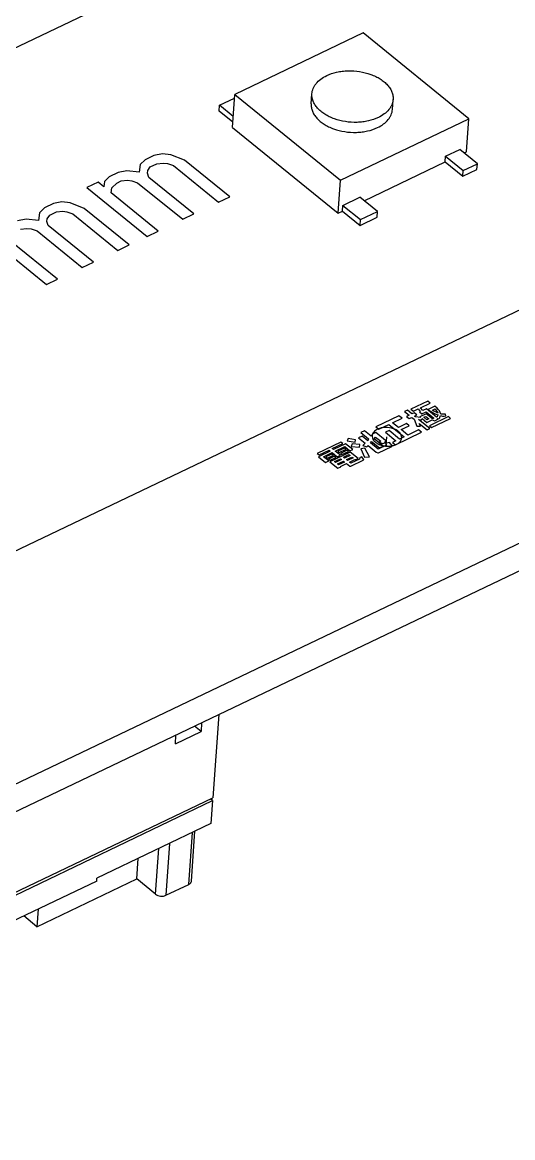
# Model space of a CAD drawing. Header units: millimetres. Extents: x 0 to 297, y 0 to 210.
# Drawn here: x 26.67 to 35.94, y 12.86 to 33.95 of the extents above; entities that cross this region are included whole.
import ezdxf

# ---------------------------------------------------------------- set-up
doc = ezdxf.new("R2010")
doc.units = ezdxf.units.MM
doc.header["$LTSCALE"] = 16.335
doc.layers.get('0').update_dxf_attribs({"linetype": 'CONTINUOUS'})

msp = doc.modelspace()

# ---------------------------------------------------------------- linework, layer by layer
at = {"color": 7, "linetype": 'Continuous'}
for p, q in [((66.239, 38.538), (20.916, 16.854)), ((66.2, 37.996), (20.878, 16.313)), ((33.113, 33.75), (30.685, 32.588)), ((35.112, 32.127), (33.113, 33.75)), ((30.396, 32.383), (30.68, 32.518)), ((30.64, 31.965), (30.685, 32.588)), ((30.685, 32.588), (32.684, 30.966)), ((32.13, 32.412), (32.144, 32.602)), ((33.666, 32.303), (33.68, 32.493)), ((30.388, 32.274), (30.396, 32.383)), ((30.647, 32.064), (30.388, 32.274)), ((30.655, 32.172), (30.396, 32.383)), ((32.684, 30.966), (35.112, 32.127)), ((35.068, 31.504), (35.112, 32.127)), ((30.64, 31.965), (32.64, 30.343)), ((34.671, 31.419), (34.94, 31.548)), ((35.274, 31.278), (34.94, 31.548)), ((35.022, 31.482), (35.068, 31.504)), ((33.133, 30.579), (34.663, 31.311)), ((34.663, 31.311), (34.671, 31.419)), ((34.663, 31.311), (34.996, 31.04)), ((34.671, 31.419), (35.004, 31.149)), ((35.004, 31.149), (35.274, 31.278)), ((35.266, 31.17), (35.274, 31.278)), ((34.996, 31.04), (35.266, 31.17)), ((34.996, 31.04), (35.004, 31.149)), ((32.64, 30.343), (32.684, 30.966)), ((32.728, 30.49), (33.052, 30.645)), ((33.385, 30.374), (33.052, 30.645)), ((32.64, 30.343), (32.721, 30.382)), ((32.721, 30.382), (32.728, 30.49)), ((32.721, 30.382), (33.054, 30.111)), ((32.728, 30.49), (33.061, 30.22)), ((33.061, 30.22), (33.385, 30.374)), ((33.378, 30.266), (33.385, 30.374)), ((33.054, 30.111), (33.378, 30.266)), ((33.054, 30.111), (33.061, 30.22)), ((30.058, 20.705), (30.047, 20.541)), ((30.382, 20.86), (30.27, 19.288)), ((29.561, 20.309), (30.047, 20.541)), ((29.561, 20.309), (29.573, 20.473)), ((30.047, 20.541), (29.924, 20.641)), ((17.964, 13.348), (30.266, 19.234)), ((17.968, 13.402), (30.27, 19.288)), ((30.266, 19.234), (30.226, 19.267)), ((30.266, 19.234), (30.235, 18.8)), ((30.235, 18.8), (28.077, 17.768)), ((29.814, 17.651), (29.884, 18.632)), ((29.865, 17.713), (29.932, 18.655)), ((29.452, 18.426), (29.382, 17.444)), ((28.83, 17.753), (28.858, 18.141)), ((29.186, 17.465), (29.247, 18.328)), ((26.942, 16.849), (28.83, 17.753)), ((28.073, 17.714), (28.077, 17.768)), ((29.186, 17.465), (28.83, 17.753)), ((28.073, 17.714), (17.93, 12.861)), ((29.382, 17.444), (29.814, 17.651)), ((26.966, 17.184), (26.942, 16.849)), ((26.942, 16.849), (26.692, 17.053))]:
    msp.add_line(p, q, dxfattribs=at)
at = {"color": 40, "linetype": 'Continuous'}
for p, q in [((33.753, 36.921), (10.12, 25.615)), ((29.156, 31.433), (28.987, 31.352)), ((29.318, 31.464), (29.156, 31.433)), ((29.474, 31.447), (29.318, 31.464)), ((29.736, 31.343), (29.474, 31.447)), ((28.895, 31.262), (28.875, 31.115)), ((28.987, 31.352), (28.895, 31.262)), ((29.038, 31.147), (29.087, 31.216)), ((29.087, 31.216), (29.213, 31.277)), ((29.213, 31.277), (29.333, 31.288)), ((29.333, 31.288), (29.411, 31.28)), ((29.411, 31.28), (29.525, 31.242)), ((29.525, 31.242), (30.378, 30.55)), ((30.589, 30.651), (29.736, 31.343)), ((28.31, 31.028), (28.219, 30.939)), ((28.479, 31.109), (28.31, 31.028)), ((28.642, 31.141), (28.479, 31.109)), ((28.875, 31.115), (28.642, 31.141)), ((29.031, 31.098), (29.038, 31.147)), ((29.06, 31.02), (29.031, 31.098)), ((29.913, 30.328), (29.06, 31.02)), ((17.495, 19.63), (41.128, 30.937)), ((28.099, 30.927), (27.888, 30.826)), ((27.888, 30.826), (29.025, 29.903)), ((28.206, 30.84), (28.099, 30.927)), ((28.219, 30.939), (28.206, 30.84)), ((28.348, 30.725), (28.361, 30.823)), ((28.361, 30.823), (28.453, 30.913)), ((28.453, 30.913), (28.537, 30.953)), ((28.537, 30.953), (28.657, 30.965)), ((28.657, 30.965), (28.735, 30.956)), ((28.735, 30.956), (28.848, 30.919)), ((28.848, 30.919), (29.701, 30.227)), ((29.236, 30.004), (28.348, 30.725)), ((30.378, 30.55), (30.589, 30.651)), ((27.085, 30.442), (26.993, 30.352)), ((27.254, 30.523), (27.085, 30.442)), ((27.416, 30.554), (27.254, 30.523)), ((27.311, 30.367), (27.431, 30.378)), ((27.572, 30.537), (27.416, 30.554)), ((27.431, 30.378), (27.509, 30.37)), ((27.834, 30.433), (27.572, 30.537)), ((28.687, 29.741), (27.834, 30.433)), ((26.74, 30.231), (26.578, 30.199)), ((26.973, 30.205), (26.74, 30.231)), ((26.993, 30.352), (26.973, 30.205)), ((27.129, 30.188), (27.136, 30.237)), ((27.158, 30.11), (27.129, 30.188)), ((27.136, 30.237), (27.185, 30.306)), ((27.185, 30.306), (27.311, 30.367)), ((27.509, 30.37), (27.623, 30.332)), ((27.623, 30.332), (28.476, 29.64)), ((29.701, 30.227), (29.913, 30.328)), ((26.635, 30.043), (26.755, 30.055)), ((26.755, 30.055), (26.833, 30.046)), ((26.833, 30.046), (26.946, 30.009)), ((26.946, 30.009), (27.799, 29.317)), ((28.011, 29.418), (27.158, 30.11)), ((29.025, 29.903), (29.236, 30.004)), ((25.986, 29.916), (27.123, 28.993)), ((27.335, 29.094), (26.446, 29.815)), ((28.476, 29.64), (28.687, 29.741)), ((27.799, 29.317), (28.011, 29.418)), ((27.123, 28.993), (27.335, 29.094)), ((34.334, 26.79), (34.017, 26.639)), ((34.383, 26.75), (34.334, 26.79)), ((33.95, 26.616), (33.898, 26.591)), ((33.898, 26.591), (33.983, 26.522)), ((34.035, 26.547), (33.95, 26.616)), ((34.017, 26.639), (34.066, 26.599)), ((34.066, 26.599), (34.152, 26.64)), ((34.152, 26.64), (34.193, 26.595)), ((34.193, 26.595), (34.176, 26.587)), ((34.176, 26.587), (34.225, 26.547)), ((34.195, 26.66), (34.383, 26.75)), ((34.243, 26.61), (34.195, 26.66)), ((34.225, 26.547), (34.302, 26.584)), ((34.311, 26.643), (34.243, 26.61)), ((34.302, 26.584), (34.45, 26.464)), ((34.501, 26.488), (34.311, 26.643)), ((34.469, 26.691), (34.341, 26.63)), ((34.341, 26.63), (34.383, 26.596)), ((34.383, 26.596), (34.392, 26.6)), ((34.392, 26.6), (34.45, 26.564)), ((34.426, 26.616), (34.477, 26.641)), ((34.447, 26.599), (34.426, 26.616)), ((34.499, 26.578), (34.447, 26.599)), ((34.512, 26.657), (34.469, 26.691)), ((34.477, 26.641), (34.497, 26.614)), ((34.497, 26.614), (34.524, 26.581)), ((34.521, 26.561), (34.499, 26.578)), ((34.538, 26.624), (34.512, 26.657)), ((34.524, 26.581), (34.521, 26.561)), ((34.559, 26.607), (34.538, 26.624)), ((34.582, 26.545), (34.559, 26.607)), ((33.791, 26.512), (33.354, 26.304)), ((33.668, 26.381), (33.848, 26.467)), ((33.781, 26.289), (33.668, 26.381)), ((33.848, 26.467), (33.791, 26.512)), ((33.983, 26.522), (33.932, 26.498)), ((33.932, 26.498), (33.981, 26.458)), ((33.981, 26.458), (34.032, 26.482)), ((34.032, 26.482), (34.075, 26.448)), ((34.077, 26.568), (34.035, 26.547)), ((34.075, 26.448), (34.126, 26.318)), ((34.127, 26.527), (34.077, 26.568)), ((34.084, 26.507), (34.127, 26.527)), ((34.105, 26.49), (34.084, 26.507)), ((34.199, 26.48), (34.105, 26.49)), ((34.161, 26.444), (34.215, 26.433)), ((34.373, 26.272), (34.161, 26.444)), ((34.174, 26.368), (34.322, 26.248)), ((34.197, 26.316), (34.174, 26.368)), ((34.305, 26.549), (34.185, 26.492)), ((34.185, 26.492), (34.199, 26.48)), ((34.215, 26.433), (34.227, 26.457)), ((34.227, 26.457), (34.319, 26.383)), ((34.263, 26.483), (34.297, 26.5)), ((34.319, 26.438), (34.263, 26.483)), ((34.297, 26.5), (34.353, 26.454)), ((34.424, 26.452), (34.305, 26.549)), ((34.353, 26.454), (34.319, 26.438)), ((34.319, 26.383), (34.421, 26.432)), ((34.725, 26.495), (34.365, 26.323)), ((34.407, 26.289), (34.767, 26.461)), ((34.421, 26.432), (34.467, 26.417)), ((34.45, 26.464), (34.424, 26.452)), ((34.45, 26.564), (34.486, 26.545)), ((34.467, 26.417), (34.527, 26.446)), ((34.486, 26.545), (34.532, 26.53)), ((34.51, 26.493), (34.501, 26.488)), ((34.522, 26.516), (34.51, 26.493)), ((34.521, 26.461), (34.544, 26.454)), ((34.527, 26.446), (34.521, 26.461)), ((34.532, 26.53), (34.522, 26.516)), ((34.544, 26.454), (34.562, 26.472)), ((34.562, 26.472), (34.567, 26.502)), ((34.567, 26.502), (34.577, 26.516)), ((34.577, 26.516), (34.615, 26.507)), ((34.628, 26.54), (34.582, 26.545)), ((34.615, 26.507), (34.647, 26.503)), ((34.668, 26.541), (34.628, 26.54)), ((34.647, 26.503), (34.679, 26.51)), ((34.679, 26.51), (34.668, 26.541)), ((34.767, 26.461), (34.725, 26.495)), ((33.136, 26.226), (33.068, 26.194)), ((33.068, 26.194), (33.216, 26.073)), ((33.263, 26.123), (33.136, 26.226)), ((33.292, 26.155), (33.263, 26.123)), ((33.353, 26.194), (33.285, 26.161)), ((33.285, 26.161), (33.292, 26.155)), ((33.537, 26.045), (33.353, 26.194)), ((33.354, 26.304), (33.411, 26.258)), ((33.411, 26.258), (33.599, 26.348)), ((33.605, 26.233), (33.537, 26.2)), ((33.537, 26.2), (33.734, 26.04)), ((33.599, 26.348), (33.888, 26.113)), ((33.803, 26.072), (33.605, 26.233)), ((33.722, 25.961), (34.219, 26.199)), ((33.935, 26.363), (33.781, 26.289)), ((33.83, 26.249), (33.984, 26.323)), ((33.957, 26.146), (33.83, 26.249)), ((33.984, 26.323), (33.935, 26.363)), ((34.162, 26.244), (33.957, 26.146)), ((34.126, 26.318), (34.197, 26.316)), ((34.219, 26.199), (34.162, 26.244)), ((34.322, 26.248), (34.373, 26.272)), ((34.365, 26.323), (34.407, 26.289)), ((32.691, 26.013), (32.246, 25.8)), ((32.529, 25.891), (32.726, 25.985)), ((32.782, 25.984), (32.55, 25.873)), ((32.726, 25.985), (32.691, 26.013)), ((32.916, 25.875), (32.782, 25.984)), ((32.828, 26.079), (32.813, 26.036)), ((32.813, 26.036), (32.961, 26.015)), ((32.967, 26.054), (32.828, 26.079)), ((32.908, 25.981), (32.885, 25.933)), ((33.049, 25.966), (32.908, 25.981)), ((32.961, 26.015), (32.967, 26.054)), ((33.097, 26.126), (33.028, 26.093)), ((33.028, 26.093), (33.148, 25.996)), ((33.041, 25.917), (33.049, 25.966)), ((33.203, 26.04), (33.097, 26.126)), ((33.148, 25.996), (33.11, 25.95)), ((33.11, 25.95), (33.185, 25.922)), ((33.185, 25.922), (33.205, 25.95)), ((33.216, 26.073), (33.203, 26.04)), ((33.205, 25.95), (33.36, 25.824)), ((33.252, 26), (33.272, 26.028)), ((33.4, 25.88), (33.252, 26)), ((33.272, 26.028), (33.42, 25.908)), ((33.32, 26.078), (33.348, 26.11)), ((33.489, 25.94), (33.32, 26.078)), ((33.348, 26.11), (33.447, 26.029)), ((33.554, 25.953), (33.4, 25.88)), ((33.447, 26.029), (33.413, 26.013)), ((33.413, 26.013), (33.488, 25.985)), ((33.488, 25.985), (33.522, 26.002)), ((33.522, 26.002), (33.542, 26.03)), ((33.61, 26.008), (33.536, 25.99)), ((33.536, 25.99), (33.549, 25.969)), ((33.542, 26.03), (33.537, 26.045)), ((33.549, 25.969), (33.554, 25.953)), ((33.55, 25.939), (33.563, 26.114)), ((33.637, 25.975), (33.61, 26.008)), ((33.651, 25.963), (33.637, 25.975)), ((33.664, 25.942), (33.651, 25.963)), ((33.734, 26.04), (33.666, 26.007)), ((33.666, 26.007), (33.722, 25.961)), ((33.888, 26.113), (33.803, 26.072)), ((32.246, 25.8), (32.281, 25.772)), ((32.49, 25.845), (32.268, 25.738)), ((32.268, 25.738), (32.402, 25.629)), ((32.281, 25.772), (32.469, 25.862)), ((32.363, 25.738), (32.526, 25.816)), ((32.462, 25.658), (32.363, 25.738)), ((32.521, 25.787), (32.41, 25.733)), ((32.41, 25.733), (32.438, 25.71)), ((32.438, 25.71), (32.549, 25.764)), ((32.57, 25.747), (32.459, 25.693)), ((32.469, 25.862), (32.49, 25.845)), ((32.868, 25.825), (32.483, 25.641)), ((32.549, 25.764), (32.521, 25.787)), ((32.526, 25.816), (32.624, 25.736)), ((32.55, 25.873), (32.529, 25.891)), ((32.599, 25.724), (32.57, 25.747)), ((32.586, 25.845), (32.765, 25.931)), ((32.684, 25.765), (32.586, 25.845)), ((32.624, 25.736), (32.684, 25.765)), ((32.761, 25.901), (32.632, 25.84)), ((32.632, 25.84), (32.661, 25.817)), ((32.661, 25.817), (32.789, 25.878)), ((32.81, 25.861), (32.682, 25.8)), ((32.682, 25.8), (32.71, 25.777)), ((32.71, 25.777), (32.839, 25.838)), ((32.742, 25.729), (32.845, 25.778)), ((32.789, 25.878), (32.761, 25.901)), ((32.866, 25.761), (32.763, 25.711)), ((32.765, 25.931), (32.864, 25.851)), ((32.799, 25.683), (32.901, 25.732)), ((32.839, 25.838), (32.81, 25.861)), ((32.845, 25.778), (32.866, 25.761)), ((32.864, 25.851), (32.916, 25.875)), ((33.016, 25.705), (32.868, 25.825)), ((32.885, 25.933), (33.041, 25.917)), ((32.901, 25.732), (32.923, 25.715)), ((33.085, 25.738), (33.042, 25.717)), ((33.142, 25.902), (33.068, 25.884)), ((33.068, 25.884), (33.139, 25.727)), ((33.117, 25.69), (33.085, 25.738)), ((33.139, 25.727), (33.235, 25.737)), ((33.235, 25.737), (33.142, 25.902)), ((33.36, 25.824), (33.39, 25.811)), ((33.39, 25.811), (33.405, 25.809)), ((33.405, 25.809), (33.654, 25.928)), ((33.42, 25.908), (33.489, 25.94)), ((33.654, 25.928), (33.664, 25.942)), ((32.402, 25.629), (32.462, 25.658)), ((32.459, 25.693), (32.487, 25.67)), ((32.483, 25.641), (32.631, 25.521)), ((32.487, 25.67), (32.599, 25.724)), ((32.571, 25.647), (32.682, 25.7)), ((32.592, 25.63), (32.571, 25.647)), ((32.703, 25.683), (32.592, 25.63)), ((32.627, 25.601), (32.739, 25.654)), ((32.649, 25.584), (32.627, 25.601)), ((32.631, 25.521), (32.691, 25.549)), ((32.76, 25.637), (32.649, 25.584)), ((32.682, 25.7), (32.703, 25.683)), ((32.684, 25.555), (32.795, 25.608)), ((32.691, 25.549), (32.684, 25.555)), ((32.739, 25.654), (32.76, 25.637)), ((32.763, 25.711), (32.742, 25.729)), ((32.795, 25.608), (32.859, 25.557)), ((32.82, 25.666), (32.799, 25.683)), ((32.923, 25.715), (32.82, 25.666)), ((32.855, 25.637), (32.958, 25.686)), ((32.883, 25.614), (32.855, 25.637)), ((32.859, 25.557), (32.883, 25.559)), ((33.046, 25.692), (32.883, 25.614)), ((32.883, 25.559), (33.114, 25.67)), ((32.958, 25.686), (32.965, 25.681)), ((32.965, 25.681), (33.016, 25.705)), ((33.042, 25.717), (33.048, 25.702)), ((33.048, 25.702), (33.046, 25.692)), ((33.114, 25.67), (33.124, 25.684)), ((33.124, 25.684), (33.117, 25.69))]:
    msp.add_line(p, q, dxfattribs=at)
at = {"color": 7, "linetype": 'Continuous'}
for centre, radius, start, end in [((33.423, 26.134), 0.141, 205.0125, 207.2799), ((33.429, 26.137), 0.148, 207.2816, 209.7007), ((33.436, 26.141), 0.156, 209.7083, 212.8464), ((33.445, 26.147), 0.166, 212.8463, 215.8614), ((33.587, 26.325), 0.388, 278.4029, 281.4424), ((33.59, 26.309), 0.372, 281.4368, 284.6671), ((33.617, 26.228), 0.286, 291.7413, 295.5307), ((33.731, 26.102), 0.111, 351.2942, 355.9152), ((33.581, 26.375), 0.438, 262.1802, 263.8195), ((33.581, 26.377), 0.44, 263.8215, 265.7937)]:
    msp.add_arc(centre, radius, start, end, dxfattribs=at)
for points, knots in [([(32.144, 32.602), (32.145, 32.619), (32.15, 32.653), (32.167, 32.703), (32.191, 32.75), (32.236, 32.812), (32.311, 32.882), (32.384, 32.925), (32.423, 32.944)], [0, 0, 0, 0, 0.110219, 0.222221, 0.337636, 0.457815, 0.715612, 1, 1, 1, 1]), ([(32.423, 32.944), (32.483, 32.973), (32.581, 33.005), (32.717, 33.028), (32.863, 33.039), (33.045, 33.028), (33.221, 32.984), (33.35, 32.93), (33.436, 32.883), (33.512, 32.829), (33.575, 32.768), (33.625, 32.703), (33.66, 32.635), (33.679, 32.564), (33.682, 32.516), (33.68, 32.493)], [0, 0, 0, 0, 0.130044, 0.199345, 0.270471, 0.414611, 0.555537, 0.622799, 0.686965, 0.747559, 0.804344, 0.857375, 0.907068, 0.954223, 1, 1, 1, 1]), ([(33.401, 32.151), (33.341, 32.122), (33.243, 32.09), (33.106, 32.066), (32.961, 32.056), (32.778, 32.067), (32.602, 32.111), (32.474, 32.164), (32.387, 32.212), (32.312, 32.266), (32.249, 32.326), (32.199, 32.391), (32.164, 32.46), (32.144, 32.531), (32.142, 32.579), (32.144, 32.602)], [0, 0, 0, 0, 0.130044, 0.199345, 0.270471, 0.414611, 0.555537, 0.622799, 0.686965, 0.747559, 0.804344, 0.857375, 0.907068, 0.954223, 1, 1, 1, 1]), ([(33.68, 32.493), (33.679, 32.476), (33.673, 32.442), (33.657, 32.392), (33.632, 32.344), (33.588, 32.282), (33.513, 32.212), (33.44, 32.17), (33.401, 32.151)], [0, 0, 0, 0, 0.110219, 0.222221, 0.337636, 0.457815, 0.715612, 1, 1, 1, 1]), ([(32.13, 32.412), (32.129, 32.389), (32.131, 32.341), (32.15, 32.27), (32.185, 32.202), (32.235, 32.137), (32.298, 32.076), (32.374, 32.022), (32.46, 31.975), (32.589, 31.921), (32.765, 31.878), (32.948, 31.866), (33.093, 31.877), (33.229, 31.9), (33.327, 31.932), (33.387, 31.961)], [0, 0, 0, 0, 0.045778, 0.092934, 0.142627, 0.195659, 0.252444, 0.313038, 0.377203, 0.444465, 0.585389, 0.729527, 0.800653, 0.869954, 1, 1, 1, 1]), ([(33.387, 31.961), (33.427, 31.98), (33.499, 32.023), (33.575, 32.093), (33.619, 32.155), (33.644, 32.203), (33.66, 32.252), (33.665, 32.286), (33.666, 32.303)], [0, 0, 0, 0, 0.284385, 0.542181, 0.662361, 0.777776, 0.88978, 1, 1, 1, 1]), ([(33.385, 26.258), (33.358, 26.245), (33.31, 26.213), (33.285, 26.159), (33.284, 26.134)], [0, 0, 0, 0, 0.544507, 1, 1, 1, 1]), ([(33.842, 26.094), (33.843, 26.111), (33.837, 26.148), (33.804, 26.197), (33.753, 26.239), (33.663, 26.281), (33.534, 26.3), (33.43, 26.28), (33.385, 26.258)], [0, 0, 0, 0, 0.09275, 0.195476, 0.313049, 0.444821, 0.729855, 1, 1, 1, 1]), ([(33.284, 26.134), (33.283, 26.129), (33.283, 26.109), (33.289, 26.088), (33.295, 26.074)], [0, 0, 0, 0, 0.244715, 1, 1, 1, 1]), ([(33.31, 26.049), (33.312, 26.046), (33.323, 26.032), (33.336, 26.02), (33.346, 26.011)], [0, 0, 0, 0, 0.239551, 1, 1, 1, 1]), ([(33.346, 26.011), (33.352, 26.006), (33.378, 25.987), (33.407, 25.973), (33.43, 25.964)], [0, 0, 0, 0, 0.236493, 1, 1, 1, 1]), ([(33.43, 25.964), (33.437, 25.961), (33.467, 25.951), (33.498, 25.944), (33.522, 25.941)], [0, 0, 0, 0, 0.244341, 1, 1, 1, 1]), ([(33.774, 25.989), (33.791, 26.001), (33.822, 26.028), (33.838, 26.067), (33.841, 26.085)], [0, 0, 0, 0, 0.531997, 1, 1, 1, 1]), ([(33.549, 25.938), (33.573, 25.936), (33.604, 25.936), (33.636, 25.94), (33.643, 25.941)], [0, 0, 0, 0, 0.753326, 1, 1, 1, 1]), ([(29.814, 17.651), (29.821, 17.654), (29.834, 17.662), (29.851, 17.677), (29.862, 17.694), (29.865, 17.707), (29.865, 17.713)], [0, 0, 0, 0, 0.284746, 0.543085, 0.778313, 1, 1, 1, 1]), ([(29.186, 17.465), (29.198, 17.454), (29.229, 17.438), (29.28, 17.427), (29.333, 17.428), (29.367, 17.437), (29.382, 17.444)], [0, 0, 0, 0, 0.234527, 0.494211, 0.757067, 1, 1, 1, 1])]:
    msp.add_open_spline(points, degree=3, knots=knots, dxfattribs=at)
for points in [[(33.684, 25.949), (33.697, 25.953), (33.71, 25.957), (33.723, 25.962)], [(33.741, 25.97), (33.752, 25.975), (33.763, 25.982), (33.774, 25.989)]]:
    msp.add_open_spline(points, degree=3, dxfattribs=at)

doc.saveas('drawing.dxf')
